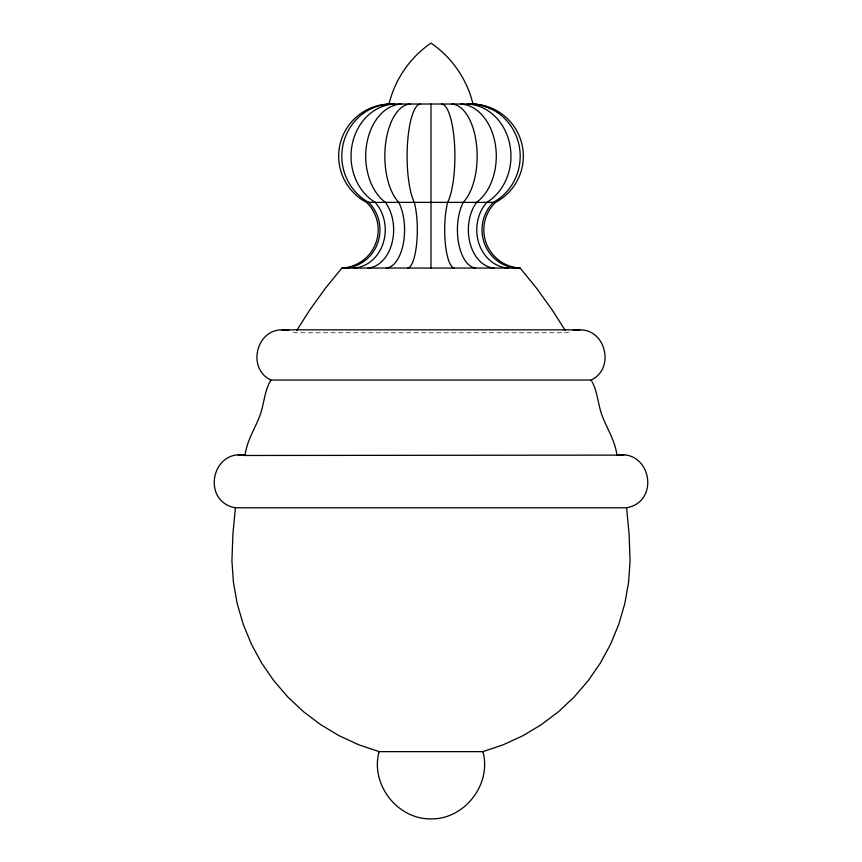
<?xml version="1.0" encoding="UTF-8"?>
<svg xmlns="http://www.w3.org/2000/svg" width="862" height="862" viewBox="0 0 862 862"><rect width="100%" height="100%" fill="white"/><g stroke="black" fill="none" stroke-linecap="round" stroke-linejoin="round"><path stroke-width="0.65" stroke-dasharray="4.31 3.23" d="M568.877 331.989L566.7 332.775L295.3 332.775L293.123 331.989"/><path stroke-width="1.29" d="M244.711 455.114C210.985 449.716 201.568 501.706 235.401 507.783L232.891 534.278L231.932 560.871L233.419 582.335L237.179 603.519L243.181 624.185L251.359 644.086L261.606 662.997L273.825 680.711L287.854 697.024L303.553 711.743L320.729 724.694L339.186 735.749L358.732 744.768L379.118 751.642L482.882 751.642L503.268 744.768L522.814 735.749L541.271 724.694L558.447 711.743L574.146 697.024L588.175 680.711L600.394 662.997L610.641 644.086L618.819 624.185L624.821 603.519L628.581 582.335L630.068 560.871L629.109 534.278L626.599 507.783C660.432 501.706 651.015 449.716 617.289 455.114M379.118 751.642C370.035 784.075 397.328 819.45 431 818.9C464.672 819.45 491.965 784.075 482.882 751.642M296.722 330.523L309.544 310.298L325.082 288.695L341.869 268.05A38.24 38.24 0 0 0 366.522 202.376A52.205 52.205 0 0 1 389.031 104.022C394.882 79.455 410.129 57.312 431 43.1C451.871 57.312 467.118 79.455 472.969 104.022A52.205 52.205 0 0 1 495.478 202.376A38.24 38.24 0 0 0 520.131 268.05L536.918 288.695L552.456 310.298L565.278 330.523M238.138 455.114L245.067 455.481C246.726 440.827 254.904 428.92 259.947 415.527C264.246 403.804 264.3 391.003 270.894 380.034L591.106 380.034C614.875 369.087 606.32 329.887 580.148 329.834L281.852 329.834C255.68 329.887 247.125 369.087 270.894 380.034M573.23 330.426L580.148 329.834M245.067 455.481L623.862 455.114M389.031 104.022L472.969 104.022M366.522 202.376L495.478 202.376M341.869 268.05L520.131 268.05M235.401 507.783L626.599 507.783M281.852 329.834L288.77 330.426M591.106 380.034C597.7 391.003 597.754 403.804 602.053 415.527C607.096 428.92 615.274 440.827 616.933 455.481M431 104.022L431 268.05M460.674 104.022A52.205 36.915 90 0 1 495.359 144.547A52.205 36.915 90 0 1 476.589 202.376A38.24 27.034 -90 0 0 470.081 243.299A38.24 27.034 -90 0 0 494.023 268.05M467.344 104.022A52.205 45.212 90 0 1 509.819 144.547A52.205 45.212 90 0 1 486.836 202.376A38.24 33.112 -90 0 0 478.863 243.299A38.24 33.112 -90 0 0 508.192 268.05M454.069 268.05A38.24 9.902 -90 0 1 445.309 243.299A38.24 9.902 -90 0 1 447.69 202.376A52.205 13.512 -90 0 0 454.554 144.547A52.205 13.512 -90 0 0 441.861 104.022M475.565 268.05A38.24 19.115 -90 0 1 458.638 243.299A38.24 19.115 -90 0 1 463.239 202.376A52.205 26.108 90 0 0 476.503 144.547A52.205 26.108 90 0 0 451.979 104.022M410.021 104.022A52.205 26.108 90 0 0 385.497 144.547A52.205 26.108 90 0 0 398.761 202.376A38.24 19.115 -90 0 1 403.362 243.299A38.24 19.115 -90 0 1 386.435 268.05M420.139 104.022A52.205 13.512 -90 0 0 407.446 144.547A52.205 13.512 -90 0 0 414.31 202.376A38.24 9.902 90 0 1 416.691 243.299A38.24 9.902 90 0 1 407.931 268.05M390.464 104.022A52.205 50.427 -90 0 0 343.087 144.547A52.205 50.427 -90 0 0 368.72 202.376A38.24 36.937 -90 0 1 377.61 243.299A38.24 36.937 -90 0 1 344.908 268.05M394.656 104.022A52.205 45.212 -90 0 0 352.181 144.547A52.205 45.212 -90 0 0 375.164 202.376A38.24 33.112 -90 0 1 383.137 243.299A38.24 33.112 -90 0 1 353.808 268.05M367.977 268.05A38.24 27.034 -90 0 0 391.919 243.299A38.24 27.034 -90 0 0 385.411 202.376A52.205 36.915 -90 0 1 366.641 144.547A52.205 36.915 -90 0 1 401.326 104.022M471.536 104.022A52.205 50.427 90 0 1 518.913 144.547A52.205 50.427 90 0 1 493.279 202.376A38.24 36.937 -90 0 0 484.39 243.299A38.24 36.937 -90 0 0 517.092 268.05M472.753 104.086A52.205 50.427 -90 0 1 482.418 105.66M483.593 105.994A52.205 50.427 -90 0 1 491.599 109.14"/></g></svg>
